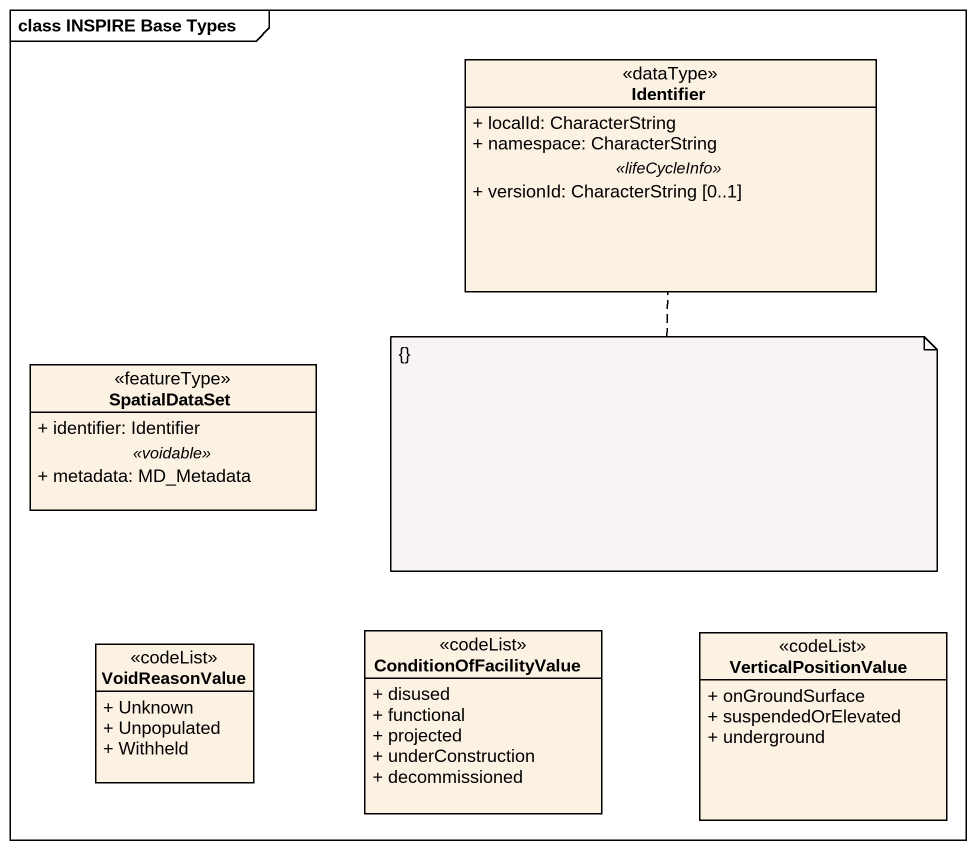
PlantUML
@startuml
mainframe class INSPIRE Base Types
hide circle
hide empty members
skinparam classAttributeIconSize 0
class Identifier <<dataType>> {
  + localId: CharacterString
  + namespace: CharacterString
  .. <<lifeCycleInfo>> ..
  + versionId: CharacterString [0..1]
}
class SpatialDataSet <<featureType>> {
  + identifier: Identifier
  .. <<voidable>> ..
  + metadata: MD_Metadata
}
class VoidReasonValue <<codeList>> {
  + Unknown
  + Unpopulated
  + Withheld
}
class ConditionOfFacilityValue <<codeList>> {
  + disused
  + functional
  + projected
  + underConstruction
  + decommissioned
}
class VerticalPositionValue <<codeList>> {
  + onGroundSurface
  + suspendedOrElevated
  + underground
}
note bottom of Identifier : {}
@enduml
